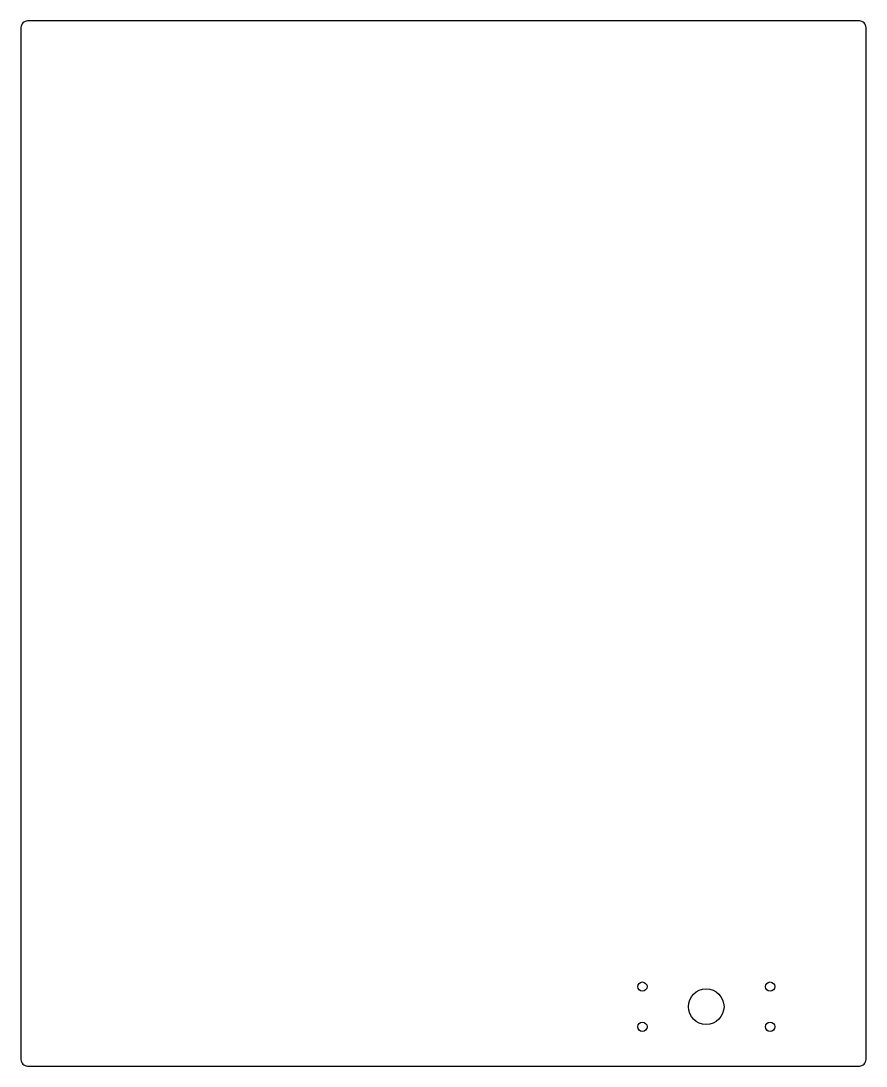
# Model space of a CAD drawing. Header units: millimetres. Extents: x -190 to 190, y -235 to 235.
import ezdxf

# ---------------------------------------------------------------- set-up
doc = ezdxf.new("R2010")
doc.units = ezdxf.units.MM
doc.layers.get('0').update_dxf_attribs({"linetype": 'CONTINUOUS'})

msp = doc.modelspace()

# ---------------------------------------------------------------- linework, layer by layer
msp.add_lwpolyline([(190, 232.5, 0.414214), (187, 235.5), (-187, 235.5, 0.414214), (-190, 232.5), (-190, -231.5, 0.414214), (-187, -234.5), (187, -234.5, 0.414214), (190, -231.5)], format="xyb", close=True)
for centre, radius in [((89.41, -198.77), 2.1), ((146.82, -198.77), 2.1), ((118.12, -207.79), 8), ((89.41, -216.81), 2.1), ((146.82, -216.81), 2.1)]:
    msp.add_circle(centre, radius)

doc.saveas('drawing.dxf')
